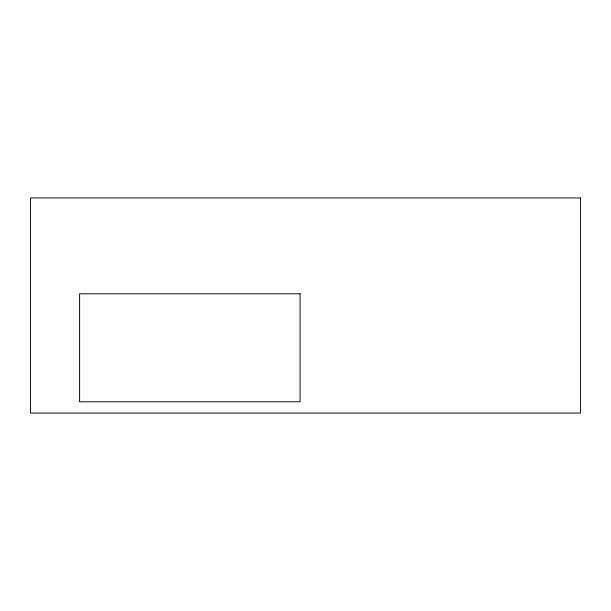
<?xml version="1.0" encoding="UTF-8"?>
<svg xmlns="http://www.w3.org/2000/svg" width="611" height="611" viewBox="0 0 611 611"><rect width="100%" height="100%" fill="white"/><g stroke="black" fill="none" stroke-linecap="round" stroke-linejoin="round"><path stroke-width="0.92" d="M580.45 197.949L30.55 197.949L30.55 413.051L580.45 413.051L580.45 197.949M300.1 293.799L79.598 293.799L79.598 401.801L300.1 401.801L300.1 293.799"/></g></svg>
